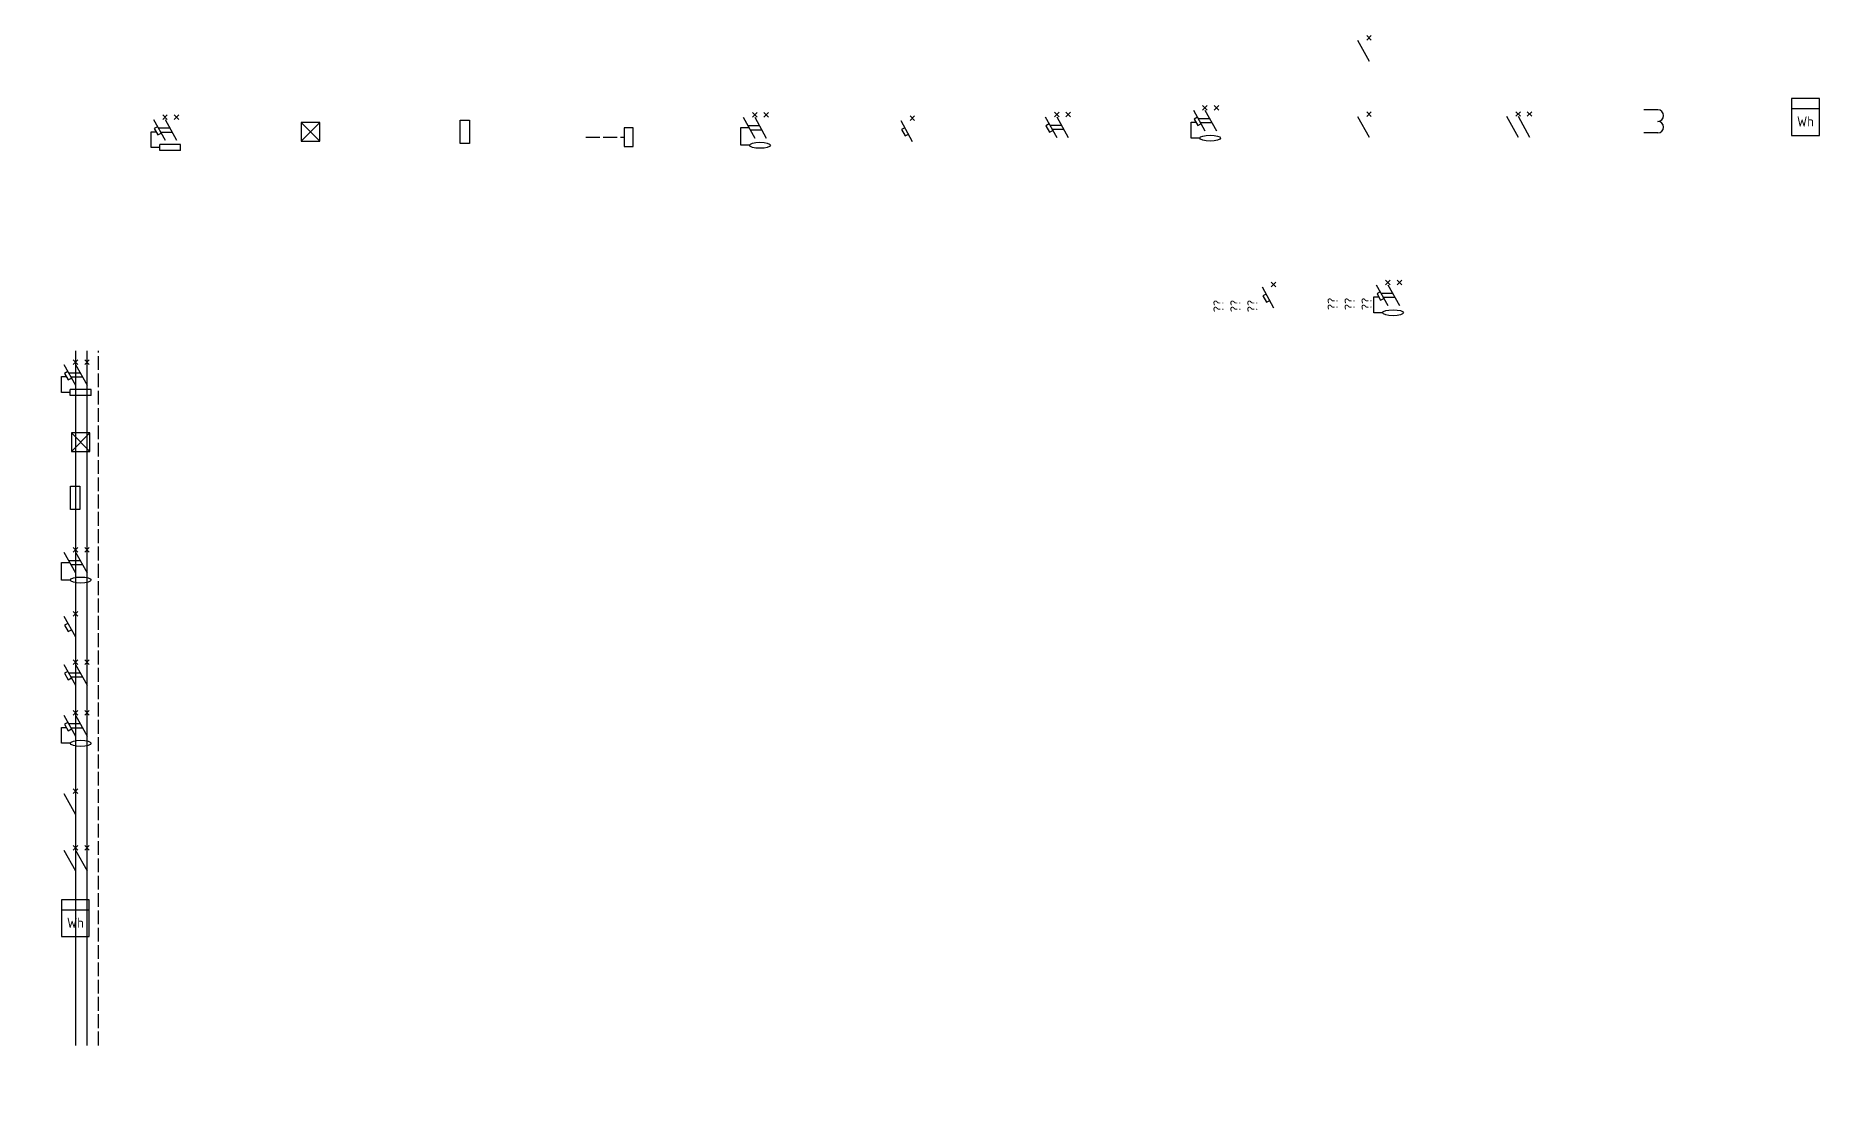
# Model space of a CAD drawing. Header units: inches. Extents: x 4 to 390, y 0 to 228.
import ezdxf
from ezdxf.enums import TextEntityAlignment as Align

# ---------------------------------------------------------------- set-up
doc = ezdxf.new("R2010")
doc.units = ezdxf.units.IN
doc.linetypes.add('ACAD_ISO02W100', pattern=[15, 12, -3])
doc.layers.add('!VSCHEMES', color=1, linetype='Continuous', lineweight=25)
doc.styles.add('!VTEXT', font='isocpeur.ttf', dxfattribs={"width": 0.9, "height": 2.2})

# ---------------------------------------------------------------- blocks, each defined once
blk = doc.blocks.new('VSCHEMES_QS_N')
at = {"layer": '!VSCHEMES', "color": 0, "lineweight": 25}
for p, q in [((-0.5, 0.5), (0.5, -0.5)), ((-0.5, -0.5), (0.5, 0.5)), ((2, 0.5), (3, -0.5)), ((2, -0.5), (3, 0.5)), ((-2.5, -0.5), (0, -5)), ((0, -0.5), (2.5, -5))]:
    blk.add_line(p, q, dxfattribs=at)
blk = doc.blocks.new('VSCHEMES_QS')
at = {"layer": '!VSCHEMES', "color": 0, "lineweight": 25}
for p, q in [((-0.5, 0.5), (0.5, -0.5)), ((-0.5, -0.5), (0.5, 0.5)), ((-2.5, -0.5), (0, -5))]:
    blk.add_line(p, q, dxfattribs=at)
blk = doc.blocks.new('VSCHEMES_AFDD')
at = {"layer": '!VSCHEMES', "color": 0, "lineweight": 25}
for p, q in [((-0.5, 0.5), (0.5, -0.5)), ((-0.5, -0.5), (0.5, 0.5)), ((2, 0.5), (3, -0.5)), ((2, -0.5), (3, 0.5)), ((-3, -6.57), (-3, -3.14)), ((-3, -3.14), (-1.95, -3.14)), ((-2.5, -0.5), (0, -5)), ((-1.64, -2.05), (-2.34, -2.44)), ((-2.34, -2.44), (-1.56, -3.84)), ((-1.56, -3.84), (-0.86, -3.45)), ((0, -0.5), (2.5, -5)), ((-1.12, -6.57), (-3, -6.57)), ((3.38, -5.91), (-1.12, -5.91)), ((-1.12, -7.22), (-1.12, -5.91)), ((3.38, -7.22), (-1.12, -7.22)), ((3.38, -7.22), (3.38, -5.91))]:
    blk.add_line(p, q, dxfattribs=at)
for points in [[(-1.5, -2.3), (1, -2.3)], [(-1, -3.2), (1.5, -3.2)]]:
    blk.add_lwpolyline(points, dxfattribs=at)
blk = doc.blocks.new('VSCHEMES_BU')
at = {"layer": '!VSCHEMES', "color": 0, "lineweight": 25}
for p, q in [((-0.88, 0), (3.12, -4)), ((-0.88, -4), (3.12, 0)), ((3.12, 0), (-0.88, 0)), ((-0.88, 0), (-0.88, -4)), ((3.12, -4), (3.12, 0)), ((-0.88, -4), (3.12, -4))]:
    blk.add_line(p, q, dxfattribs=at)
blk = doc.blocks.new('VSCHEMES_FU')
at = {"layer": '!VSCHEMES', "color": 0, "lineweight": 25}
blk.add_lwpolyline([(-1, 0), (1, 0), (1, -5), (-1, -5)], close=True, dxfattribs=at)
blk = doc.blocks.new('VSCHEMES_INDEPRELEASE')
at = {"layer": '!VSCHEMES', "color": 0, "linetype": 'ACAD_ISO02W100', "lineweight": 25, "ltscale": 0.25}
blk.add_lwpolyline([(-1.25, -2.75), (7, -2.75)], dxfattribs=at)
at = {"layer": '!VSCHEMES', "color": 0, "lineweight": 25}
blk.add_lwpolyline([(7, -4.75), (9, -4.75), (9, -0.75), (7, -0.75)], close=True, dxfattribs=at)
blk = doc.blocks.new('VSCHEMES_QD')
at = {"layer": '!VSCHEMES', "color": 0, "lineweight": 25}
for p, q in [((-0.5, 0.5), (0.5, -0.5)), ((-0.5, -0.5), (0.5, 0.5)), ((2, 0.5), (3, -0.5)), ((2, -0.5), (3, 0.5)), ((-3, -6.57), (-3, -2.75)), ((-3, -2.75), (-1.25, -2.75)), ((-2.5, -0.5), (0, -5)), ((0, -0.5), (2.5, -5)), ((-1.12, -6.57), (-3, -6.57))]:
    blk.add_line(p, q, dxfattribs=at)
for points in [[(-1.5, -2.3), (1, -2.3)], [(-1, -3.2), (1.5, -3.2)]]:
    blk.add_lwpolyline(points, dxfattribs=at)
blk.add_ellipse((1.13, -6.57), major_axis=(-2.25, 0), ratio=0.291854, dxfattribs=at)
blk = doc.blocks.new('VSCHEMES_QF')
at = {"layer": '!VSCHEMES', "color": 0, "lineweight": 25}
for p, q in [((-0.5, 0.5), (0.5, -0.5)), ((-0.5, -0.5), (0.5, 0.5)), ((-2.5, -0.5), (0, -5)), ((-1.64, -2.05), (-2.34, -2.44)), ((-2.34, -2.44), (-1.56, -3.84)), ((-1.56, -3.84), (-0.86, -3.45))]:
    blk.add_line(p, q, dxfattribs=at)
blk = doc.blocks.new('VSCHEMES_QF_N')
at = {"layer": '!VSCHEMES', "color": 0, "lineweight": 25}
for p, q in [((-0.5, 0.5), (0.5, -0.5)), ((-0.5, -0.5), (0.5, 0.5)), ((2, 0.5), (3, -0.5)), ((2, -0.5), (3, 0.5)), ((-2.5, -0.5), (0, -5)), ((-1.64, -2.05), (-2.34, -2.44)), ((-2.34, -2.44), (-1.56, -3.84)), ((-1.56, -3.84), (-0.86, -3.45)), ((0, -0.5), (2.5, -5))]:
    blk.add_line(p, q, dxfattribs=at)
for points in [[(-1.5, -2.3), (1, -2.3)], [(-1, -3.2), (1.5, -3.2)]]:
    blk.add_lwpolyline(points, dxfattribs=at)
blk = doc.blocks.new('VSCHEMES_QFD')
at = {"layer": '!VSCHEMES', "color": 0, "lineweight": 25}
for p, q in [((-0.5, 0.5), (0.5, -0.5)), ((-0.5, -0.5), (0.5, 0.5)), ((2, 0.5), (3, -0.5)), ((2, -0.5), (3, 0.5)), ((-3, -6.57), (-3, -3.14)), ((-3, -3.14), (-1.95, -3.14)), ((-2.5, -0.5), (0, -5)), ((-1.64, -2.05), (-2.34, -2.44)), ((-2.34, -2.44), (-1.56, -3.84)), ((-1.56, -3.84), (-0.86, -3.45)), ((0, -0.5), (2.5, -5)), ((-1.12, -6.57), (-3, -6.57))]:
    blk.add_line(p, q, dxfattribs=at)
for points in [[(-1.5, -2.3), (1, -2.3)], [(-1, -3.2), (1.5, -3.2)]]:
    blk.add_lwpolyline(points, dxfattribs=at)
blk.add_ellipse((1.13, -6.57), major_axis=(-2.25, 0), ratio=0.291854, dxfattribs=at)
blk = doc.blocks.new('VSCHEMES_TT')
at = {"layer": '!VSCHEMES', "color": 0, "lineweight": 25}
for p, q in [((0, 0), (-3, 0)), ((0, -5), (-3, -5))]:
    blk.add_line(p, q, dxfattribs=at)
for centre in [(0, -1.25), (0, -3.75)]:
    blk.add_arc(centre, 1.25, 270, 90, dxfattribs=at)
blk = doc.blocks.new('VSCHEMES_WH')
at = {"layer": '!VSCHEMES', "color": 0, "lineweight": 25}
for p, q in [((3, 0), (-3, 0)), ((-3, 0), (-3, -8)), ((3, -8), (3, 0)), ((3, -2.29), (-3, -2.29)), ((-3, -8), (3, -8))]:
    blk.add_line(p, q, dxfattribs=at)
at = {"layer": '!VSCHEMES', "color": 0, "lineweight": 25, "style": '!VTEXT', "width": 0.9}
blk.add_text('Wh', height=2.2, dxfattribs=at).set_placement((0, -5), align=Align.MIDDLE_CENTER)
blk = doc.blocks.new('DEVICE_VSCHEMES_QFD')
at = {"layer": '!VSCHEMES', "color": 0, "lineweight": 25, "insert": (-3.5, -2.5), "char_height": 2.2, "width": 20, "attachment_point": 8, "rotation": 90, "style": '!VTEXT'}
blk.add_mtext('??\\P??\\P??', dxfattribs=at)

msp = doc.modelspace()

# ---------------------------------------------------------------- linework, layer by layer
at = {"layer": '!VSCHEMES', "color": 0}
for p, q in [((12.74, 160.2), (12.74, 9.81)), ((15.24, 9.81), (15.24, 160.2))]:
    msp.add_line(p, q, dxfattribs=at)
at = {"layer": '!VSCHEMES', "color": 0, "linetype": 'ACAD_ISO02W100', "ltscale": 0.25}
msp.add_line((17.74, 9.81), (17.74, 160.2), dxfattribs=at)

# ---------------------------------------------------------------- block references
at = {"layer": '!VSCHEMES', "color": 2}
for name, p in [('VSCHEMES_QS', (292.69, 227.93)), ('VSCHEMES_QFD', (257.18, 212.81)), ('VSCHEMES_TT', (355.19, 212.37)), ('VSCHEMES_WH', (387.15, 214.85)), ('VSCHEMES_AFDD', (32.12, 210.77)), ('VSCHEMES_BU', (62.5, 209.6)), ('VSCHEMES_FU', (97.01, 210.11)), ('VSCHEMES_INDEPRELEASE', (124.47, 209.21)), ('VSCHEMES_QD', (159.75, 211.27)), ('VSCHEMES_QF', (193.85, 210.55)), ('VSCHEMES_QF_N', (225.1, 211.37)), ('VSCHEMES_QS_N', (324.95, 211.47)), ('VSCHEMES_AFDD', (12.74, 157.76)), ('VSCHEMES_BU', (12.74, 142.43)), ('VSCHEMES_FU', (12.65, 130.87)), ('VSCHEMES_QD', (12.74, 117.14)), ('VSCHEMES_QF', (12.74, 103.25)), ('VSCHEMES_QF_N', (12.74, 92.82)), ('VSCHEMES_QFD', (12.74, 81.8)), ('VSCHEMES_QS_N', (12.74, 52.62)), ('VSCHEMES_WH', (12.74, 41.37))]:
    msp.add_blockref(name, p, dxfattribs=at)
at = {"layer": '!VSCHEMES', "color": 2, "lineweight": 25}
for p in [(292.69, 211.43), (12.74, 64.84)]:
    msp.add_blockref('VSCHEMES_QS', p, dxfattribs=at)
at = {"layer": '!VSCHEMES'}
for name, p in [('VSCHEMES_QF', (272.05, 174.54)), ('VSCHEMES_QFD', (296.76, 175))]:
    msp.add_blockref(name, p, dxfattribs=at)
at = {"xscale": 0.0393700787401575, "yscale": 0.0393700787401575, "zscale": 0.0393700787401575}
msp.add_blockref('DEVICE_VSCHEMES_QFD', (4.64, 0.03), dxfattribs=at)

# ---------------------------------------------------------------- texts
at = {"layer": '!VSCHEMES', "color": 0, "lineweight": 25, "char_height": 2.2, "width": 18.8493, "attachment_point": 7, "rotation": 90, "style": '!VTEXT'}
for insert in [(268.55, 168.54), (293.26, 169)]:
    msp.add_mtext('??\\P??\\P??', dxfattribs=dict(at, insert=insert))

doc.saveas('drawing.dxf')
